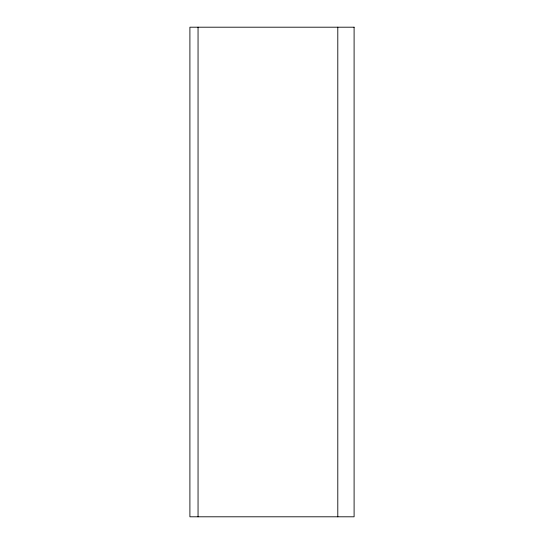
<?xml version="1.0" encoding="UTF-8"?>
<svg xmlns="http://www.w3.org/2000/svg" width="544" height="544" viewBox="0 0 544 544"><rect width="100%" height="100%" fill="white"/><g stroke="black" fill="none" stroke-linecap="round" stroke-linejoin="round"><path stroke-width="0.82" d="M337.797 27.2L337.797 516.8M198.05 27.2L198.05 516.8M354.096 27.2L189.904 27.2L189.904 516.8L354.096 516.8L354.096 27.2"/></g></svg>
